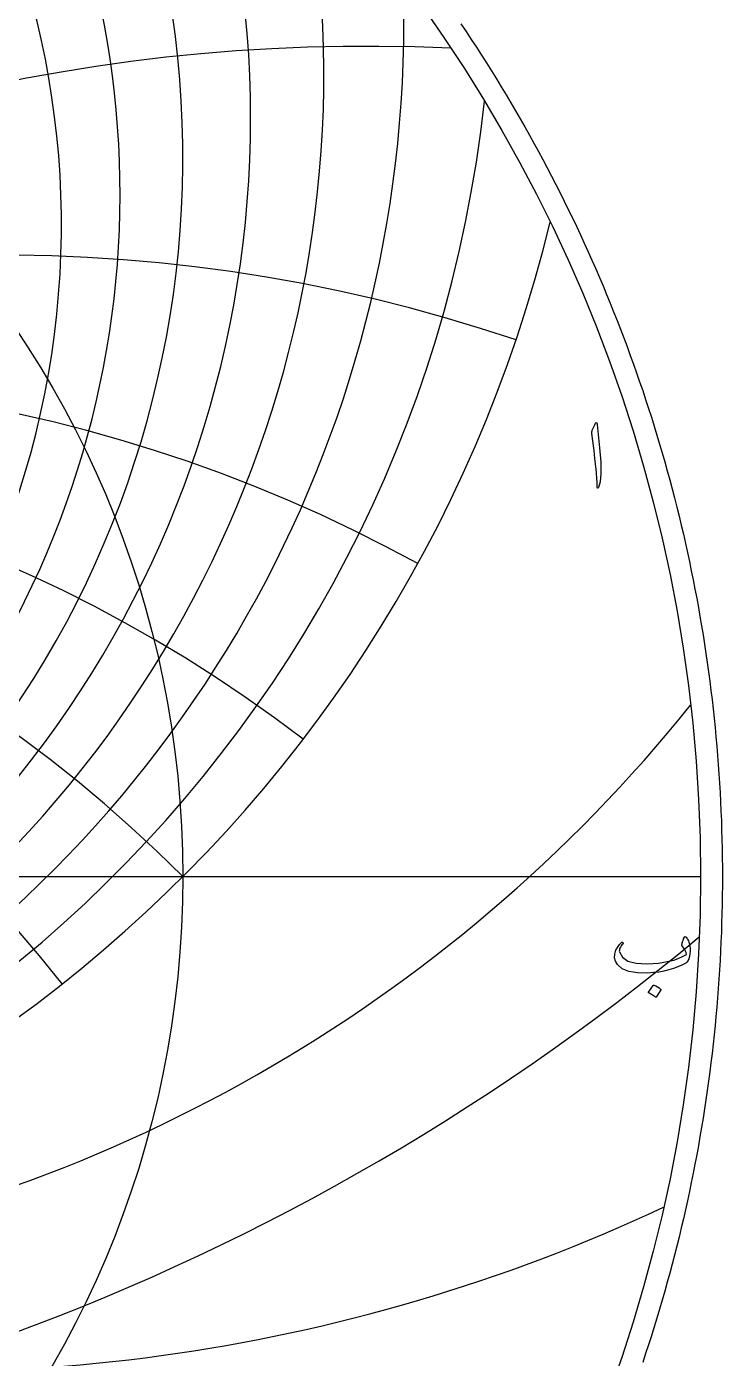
# Model space of a CAD drawing. Header units: millimetres. Extents: x -74 to 74, y -74 to 75.
# Drawn here: x 39.9 to 73.5, y -23.3 to 41.1 of the extents above; entities that cross this region are included whole.
import ezdxf

# ---------------------------------------------------------------- set-up
doc = ezdxf.new("R2010")
doc.units = ezdxf.units.MM
for name, color, linetype in [('CUT_OUTER', 1, 'Continuous'), ('ENGRAVE', 7, 'Continuous'), ('ENGRAVE_FINE', 8, 'Continuous'), ('TEXT', 5, 'Continuous')]:
    doc.layers.add(name, color=color, linetype=linetype)

msp = doc.modelspace()

# ---------------------------------------------------------------- linework, layer by layer
at = {"layer": 'CUT_OUTER'}
msp.add_lwpolyline([(60.8675, 41.2128), (61.1193, 40.8386), (61.3687, 40.4628), (61.6158, 40.0855), (61.8606, 39.7067), (62.1031, 39.3263), (62.3432, 38.9445), (62.581, 38.5613), (62.8164, 38.1766), (63.0495, 37.7904), (63.2802, 37.4028), (63.5085, 37.0138), (63.7344, 36.6235), (63.9579, 36.2317), (64.179, 35.8386), (64.3977, 35.4441), (64.614, 35.0483), (64.8278, 34.6512), (65.0392, 34.2528), (65.2482, 33.853), (65.4547, 33.4521), (65.6587, 33.0498), (65.8602, 32.6463), (66.0593, 32.2416), (66.2559, 31.8356), (66.45, 31.4285), (66.6416, 31.0202), (66.8307, 30.6107), (67.0172, 30.2001), (67.2013, 29.7883), (67.3828, 29.3754), (67.5618, 28.9614), (67.7382, 28.5463), (67.9121, 28.1301), (68.0834, 27.7129), (68.2522, 27.2946), (68.4184, 26.8753), (68.582, 26.455), (68.743, 26.0337), (68.9014, 25.6114), (69.0573, 25.1881), (69.2106, 24.7639), (69.3612, 24.3388), (69.5092, 23.9127), (69.6546, 23.4858), (69.7974, 23.058), (69.9376, 22.6293), (70.0751, 22.1997), (70.21, 21.7693), (70.3423, 21.3381), (70.4719, 20.9061), (70.5988, 20.4733), (70.7231, 20.0397), (70.8448, 19.6054), (70.9637, 19.1703), (71.08, 18.7345), (71.1936, 18.298), (71.3046, 17.8609), (71.4128, 17.423), (71.5184, 16.9845), (71.6213, 16.5454), (71.7214, 16.1056), (71.8189, 15.6652), (71.9137, 15.2242), (72.0057, 14.7827), (72.0951, 14.3406), (72.1817, 13.898), (72.2656, 13.4548), (72.3468, 13.0111), (72.4253, 12.567), (72.501, 12.1224), (72.5741, 11.6773), (72.6443, 11.2317), (72.7119, 10.7858), (72.7767, 10.3394), (72.8388, 9.8927), (72.8981, 9.4456), (72.9547, 8.9981), (73.0085, 8.5503), (73.0596, 8.1022), (73.108, 7.6537), (73.1535, 7.205), (73.1964, 6.756), (73.2364, 6.3067), (73.2738, 5.8573), (73.3083, 5.4075), (73.3401, 4.9576), (73.3692, 4.5075), (73.3954, 4.0573), (73.419, 3.6068), (73.4397, 3.1563), (73.4577, 2.7056), (73.4729, 2.2548), (73.4854, 1.804), (73.495, 1.353), (73.502, 0.9021), (73.5061, 0.451), (73.5075, 0), (73.5061, -0.451), (73.502, -0.9021), (73.495, -1.353), (73.4854, -1.804), (73.4729, -2.2548), (73.4577, -2.7056), (73.4397, -3.1563), (73.419, -3.6068), (73.3954, -4.0573), (73.3692, -4.5075), (73.3401, -4.9576), (73.3083, -5.4075), (73.2738, -5.8573), (73.2364, -6.3067), (73.1964, -6.756), (73.1535, -7.205), (73.108, -7.6537), (73.0596, -8.1022), (73.0085, -8.5503), (72.9547, -8.9981), (72.8981, -9.4456), (72.8388, -9.8927), (72.7767, -10.3394), (72.7119, -10.7858), (72.6443, -11.2317), (72.5741, -11.6773), (72.501, -12.1224), (72.4253, -12.567), (72.3468, -13.0111), (72.2656, -13.4548), (72.1817, -13.898), (72.0951, -14.3406), (72.0057, -14.7827), (71.9137, -15.2242), (71.8189, -15.6652), (71.7214, -16.1056), (71.6213, -16.5454), (71.5184, -16.9845), (71.4128, -17.423), (71.3046, -17.8609), (71.1936, -18.298), (71.08, -18.7345), (70.9637, -19.1703), (70.8448, -19.6054), (70.7231, -20.0397), (70.5988, -20.4733), (70.4719, -20.9061), (70.3423, -21.3381), (70.21, -21.7693), (70.0751, -22.1997), (69.9376, -22.6293), (69.7974, -23.058), (69.6546, -23.4858)], dxfattribs=at)
at = {"layer": 'ENGRAVE'}
msp.add_lwpolyline([(-72.45, 0), (72.45, 0)], dxfattribs=at)
for radius in [72.45, 47.425]:
    msp.add_circle((0, 0), radius, dxfattribs=at)
for centre, radius, start, end in [((0, 34.7175), 47.425, 146.97731, 33.02269), ((0, 47.425), 67.0691, 193.623472, 346.376528), ((0, -47.425), 67.0691, 45, 135), ((0, -47.425), 67.0691, 45, 135), ((14.5753, 54.3959), 73.6239, 278.086936, 321.226122), ((34.8964, 60.4423), 84.381, 260.569449, 295.080797)]:
    msp.add_arc(centre, radius, start, end, dxfattribs=at)
at = {"layer": 'ENGRAVE_FINE'}
for centre, radius, start, end in [((0, 31.4738), 41.5543, 104.568368, 75.431632), ((0, 33.0024), 44.3882, 131.640882, 48.359118), ((0, 36.649), 50.697, 158.934283, 21.065717), ((79.9298, -47.425), 104.341, 106.715155, 162.853147), ((79.9298, -47.425), 104.341, 106.715155, 162.853147), ((0, 38.8337), 54.2431, 169.07246, 10.92754), ((0, 41.3173), 58.1113, 178.031366, 1.968634), ((56.2776, -47.425), 87.5525, 87.31015, 158.135776), ((56.2776, -47.425), 87.5525, 87.31015, 158.135776), ((0, 44.1568), 62.3615, 186.147532, 353.852468), ((38.7224, -47.425), 77.4447, 71.31426, 153.101049), ((38.7224, -47.425), 77.4447, 71.31426, 153.101049), ((24.4111, -47.425), 71.3734, 61.213576, 147.651934), ((24.4111, -47.425), 71.3734, 61.213576, 147.651934), ((-11.8261, -47.425), 68.1037, 38.331472, 127.454375), ((-11.8261, -47.425), 68.1037, 38.331472, 127.454375), ((11.8261, -47.425), 68.1037, 52.545625, 141.668528), ((11.8261, -47.425), 68.1037, 52.545625, 141.668528), ((0, 84.2386), 113.3007, 230.287975, 309.712025)]:
    msp.add_arc(centre, radius, start, end, dxfattribs=at)
at = {"layer": 'TEXT'}
for points in [[(67.3348, 21.8344), (67.3785, 21.9189), (67.4136, 21.9486), (67.4402, 21.9235), (67.4582, 21.8435), (67.5633, 20.7238), (67.6258, 20.0365), (67.6398, 19.4875), (67.6053, 19.0768), (67.5221, 18.8042), (67.507, 18.782), (67.4936, 18.77), (67.4819, 18.7683), (67.4719, 18.7768), (67.4639, 18.7903), (67.4582, 18.8077), (67.4547, 18.8291), (67.4536, 18.8545), (67.4536, 19.0525), (67.4445, 19.2624), (67.4262, 19.4844), (67.3988, 19.7183), (67.3928, 19.7794), (67.3748, 19.9445), (67.3448, 20.2136), (67.3028, 20.5867), (67.2022, 21.4139), (67.1999, 21.4579), (67.2022, 21.4985), (67.2091, 21.5356), (67.2205, 21.5693)], [(71.7555, -2.9319), (71.7862, -2.9705), (71.8143, -3.0131), (71.8399, -3.0596), (71.8629, -3.1102), (71.8833, -3.1645), (71.9011, -3.2222), (71.9164, -3.2833), (71.9291, -3.3478), (71.9457, -3.4775), (71.9497, -3.6061), (71.9411, -3.7335), (71.92, -3.8597), (71.888, -3.9723), (71.8469, -4.0631), (71.7966, -4.1322), (71.7372, -4.1796), (71.5486, -4.2793), (71.3487, -4.3682), (71.1373, -4.4461), (70.9145, -4.5133), (70.6803, -4.569), (70.4346, -4.6127), (70.1775, -4.6444), (69.909, -4.6641), (69.4057, -4.6589), (68.9927, -4.5887), (68.6699, -4.4533), (68.4374, -4.2528), (68.342, -4.0959), (68.298, -3.9271), (68.3054, -3.7463), (68.3643, -3.5535), (68.3841, -3.5119), (68.4071, -3.4695), (68.4333, -3.4262), (68.4625, -3.3821), (68.495, -3.3371), (68.5305, -3.2913), (68.5692, -3.2446), (68.6111, -3.197), (68.6251, -3.1836), (68.6396, -3.1753), (68.6548, -3.1722), (68.6705, -3.1742), (68.6811, -3.1782), (68.6899, -3.1856), (68.697, -3.1964), (68.7025, -3.2107), (68.705, -3.2242), (68.7036, -3.237), (68.6982, -3.2493), (68.6888, -3.261), (68.6496, -3.3076), (68.6145, -3.3558), (68.5834, -3.4058), (68.5562, -3.4575), (68.5377, -3.5069), (68.5277, -3.5546), (68.5262, -3.6006), (68.5334, -3.6449), (68.6762, -3.9034), (68.9447, -4.0848), (69.3389, -4.1891), (69.8588, -4.2162), (70.1446, -4.2052), (70.4169, -4.1814), (70.6759, -4.1446), (70.9214, -4.0951), (71.1537, -4.0327), (71.3733, -3.9574), (71.5799, -3.8693), (71.7737, -3.7683), (71.7549, -3.674), (71.712, -3.5695), (71.6452, -3.4547), (71.5544, -3.3296), (71.5515, -3.3176), (71.5521, -3.2953), (71.5561, -3.2627), (71.5635, -3.2199), (71.5655, -3.2156), (71.5669, -3.2119), (71.5678, -3.2087), (71.5681, -3.2062), (71.5829, -3.1479), (71.6046, -3.0828), (71.6332, -3.0108), (71.6686, -2.9319), (71.6843, -2.9079), (71.704, -2.8999), (71.7277, -2.9079), (71.7555, -2.9319)], [(70.1604, -5.2582), (70.1661, -5.2525), (70.1741, -5.2491), (70.1844, -5.2479), (70.197, -5.2491), (70.2858, -5.2851), (70.3695, -5.3291), (70.4481, -5.3811), (70.5215, -5.441), (70.5286, -5.4502), (70.5317, -5.4593), (70.5309, -5.4685), (70.526, -5.4776), (70.3112, -5.825), (70.3032, -5.8332), (70.2929, -5.8352), (70.2804, -5.831), (70.2655, -5.8204), (70.2527, -5.8112), (70.2324, -5.7975), (70.2047, -5.7792), (70.1696, -5.7564), (70.1264, -5.729), (70.0747, -5.697), (70.0144, -5.6604), (69.9456, -5.6193), (69.9365, -5.6124), (69.9319, -5.6056), (69.9319, -5.5987), (69.9365, -5.5919)]]:
    msp.add_lwpolyline(points, close=True, dxfattribs=at)

doc.saveas('drawing.dxf')
